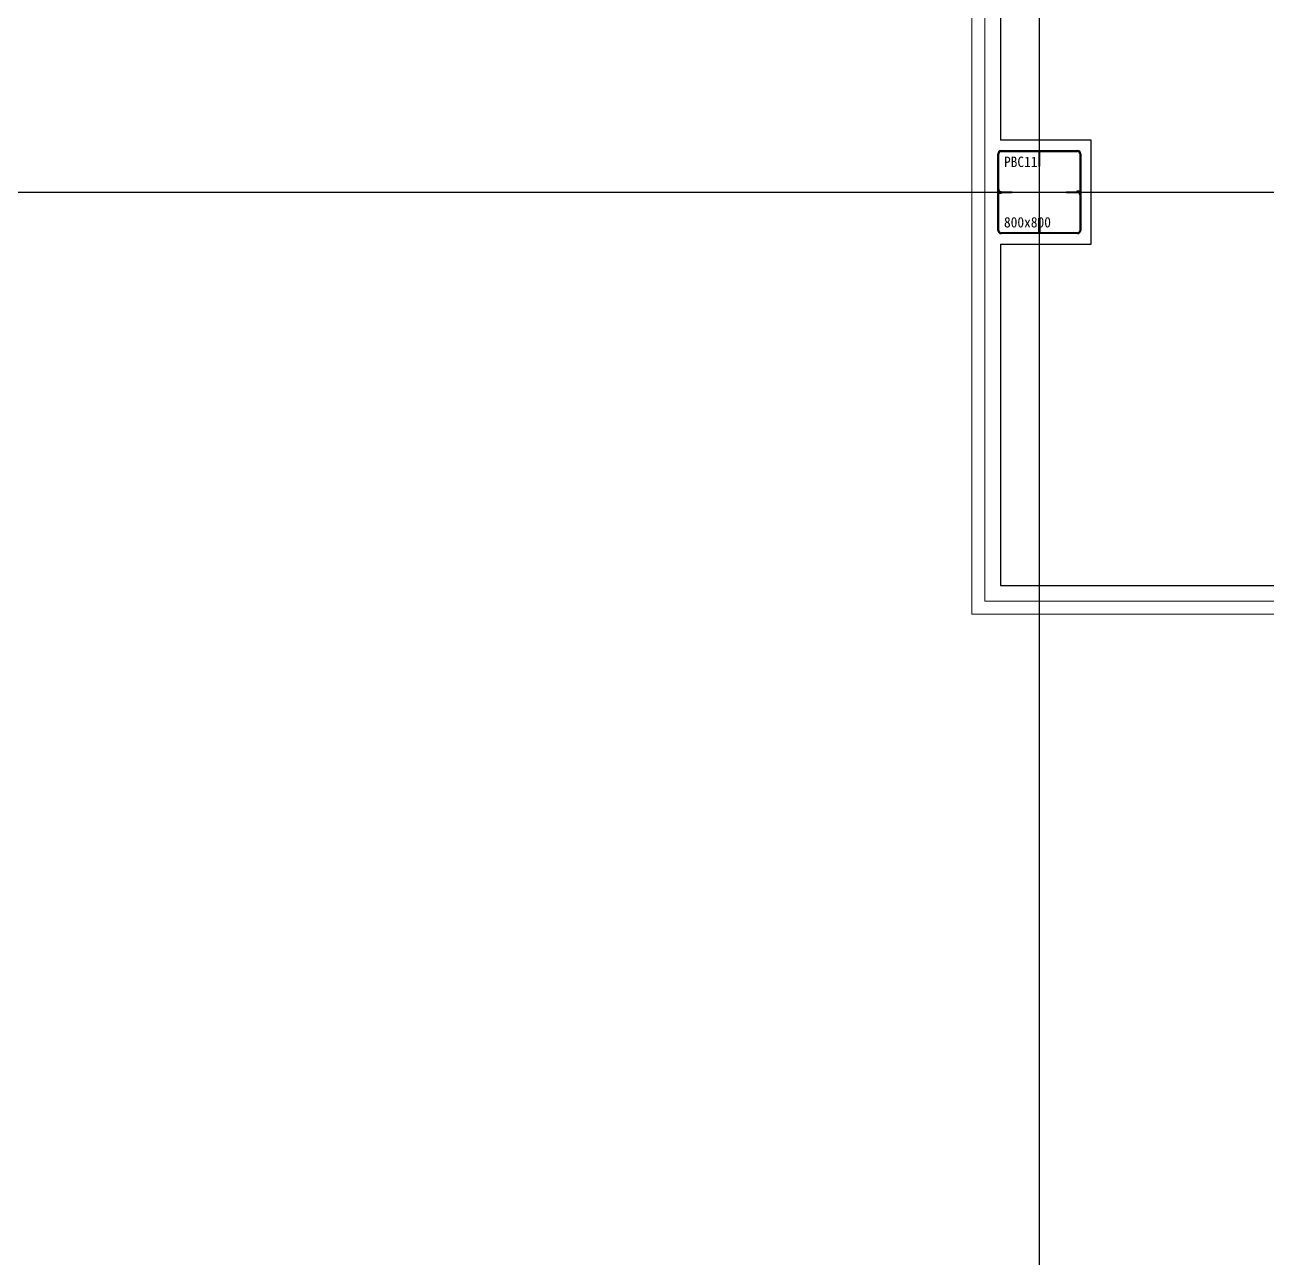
# Model space of a CAD drawing. Extents: x 152195838 to 160350639, y 364657247 to 370318102.
# Drawn here: x 157583177 to 157595142, y 365049763 to 365061643 of the extents above; entities that cross this region are included whole.
import ezdxf

# ---------------------------------------------------------------- set-up
doc = ezdxf.new("R2010")
doc.units = 0
doc.header["$MEASUREMENT"] = 0
doc.linetypes.add('DASHED', pattern=[0.75, 0.5, -0.25])
doc.layers.get('0').update_dxf_attribs({"linetype": 'CONTINUOUS'})
doc.layers.get('Defpoints').update_dxf_attribs({"linetype": 'CONTINUOUS'})
for name, color, linetype in [('-S-foundation txt', 3, 'CONTINUOUS'), ('4A.TEC 벽체 3', 4, 'CONTINUOUS'), ('4A.TEC 벽체 4', 7, 'CONTINUOUS'), ('P-BOX', 3, 'CONTINUOUS')]:
    doc.layers.add(name, color=color, linetype=linetype)
doc.layers.add('DEFPOINT', color=135, linetype='CONTINUOUS', plot=False)
doc.styles.add('돋움체', font='')
doc.styles.get('돋움체').set_extended_font_data('DotumChe')

# ---------------------------------------------------------------- blocks, each defined once
blk = doc.blocks.new('A$C111325cc')
at = {"layer": 'DEFPOINT'}
for p, q in [((149276, 244000), (149276, 0)), ((0, 163063), (324969, 163063))]:
    blk.add_line(p, q, dxfattribs=at)
blk = doc.blocks.new('PBC11(B2F~1F)')
at = {"layer": 'P-BOX'}
h = blk.add_hatch(color=3, dxfattribs=at)
h.dxf.hatch_style = 1
h.paths.add_polyline_path([(100, 527), (100, 496), (132, 496, -0.414214)])
h.paths.add_polyline_path([(900, 504), (868, 504, -0.414214), (900, 473)])
h.paths.add_polyline_path([(772, 562), (885, 562), (885, 644), (772, 644)], flags=9)
h.paths.add_polyline_path([(475, 597), (526, 597), (526, 680), (475, 680)], flags=9)
at = {"layer": 'Defpoints', "color": 1, "ltscale": 50}
for p, q in [((500, 1000), (500, 0)), ((0, 500), (1000, 500))]:
    blk.add_line(p, q, dxfattribs=at)
at = {"layer": 'P-BOX', "color": 3, "ltscale": 50}
for p, q in [((496, 891), (496, 751)), ((504, 751), (504, 891)), ((496, 751), (504, 751)), ((100, 496), (240, 496)), ((132, 504), (240, 504)), ((240, 504), (240, 496)), ((760, 504), (900, 504)), ((760, 504), (760, 496)), ((760, 496), (868, 496)), ((496, 109), (496, 249)), ((496, 249), (504, 249)), ((504, 249), (504, 109))]:
    blk.add_line(p, q, dxfattribs=at)
for points in [[(100, 132), (100, 868)], [(109, 527), (109, 868)], [(132, 900), (868, 900)], [(132, 891), (868, 891)], [(891, 868), (891, 504)], [(900, 868), (900, 132)], [(109, 132), (109, 496)], [(109, 496), (134, 496), (134, 486), (109, 486), (109, 496)], [(866, 514), (891, 514), (891, 504), (866, 504), (866, 514)], [(891, 473), (891, 132)], [(868, 109), (132, 109)], [(868, 100), (132, 100)]]:
    blk.add_lwpolyline(points, dxfattribs=at)
for centre, radius, start, end in [((132, 868), 31.5, 90, 180), ((132, 868), 22.5, 90, 180), ((868, 868), 31.5, 0, 90), ((868, 868), 22.5, 0, 90), ((132, 527), 31.5, 180, 270), ((132, 527), 22.5, 180, 270), ((868, 473), 31.5, 0, 90), ((868, 473), 22.5, 0, 90), ((132, 132), 31.5, 180, 270), ((132, 132), 22.5, 180, 270), ((868, 132), 31.5, 270, 0), ((868, 132), 22.5, 270, 0)]:
    blk.add_arc(centre, radius, start, end, dxfattribs=at)
at = {"layer": 'DEFPOINT', "style": '돋움체'}
for s, p in [('PBC11', (160, 742)), ('800x800', (160, 160))]:
    blk.add_text(s, height=100, dxfattribs=at).set_placement(p)
blk = doc.blocks.new('B2FCOL')
at = {"layer": '-S-foundation txt', "linetype": 'DASHED'}
blk.add_blockref('PBC11(B2F~1F)', (13000, 77000), dxfattribs=at)

msp = doc.modelspace()

# ---------------------------------------------------------------- linework, layer by layer
at = {"layer": '4A.TEC 벽체 3', "flags": 128}
for points in [[(157592572.0046, 365066961.8956), (157592572.0046, 365060531.8958)], [(157592572.0046, 365059531.8958), (157593447.0046, 365059531.8958), (157593447.0046, 365060531.8958), (157592572.0046, 365060531.8958)], [(157592572.0046, 365059531.8958), (157592572.0046, 365056241.8958), (157618157.0046, 365056241.8958)]]:
    msp.add_lwpolyline(points, dxfattribs=at)
at = {"layer": '4A.TEC 벽체 4', "color": 251, "lineweight": 0, "ltscale": 15}
for points in [[(157592297.0046, 365055966.8958), (157592297.0046, 365067091.897)], [(157592422.0046, 365056091.8958), (157592422.0046, 365067091.8964)], [(157592422.0046, 365056091.8958), (157619507.0046, 365056091.8958)], [(157592297.0046, 365055966.8958), (157624047.0046, 365055966.8958)]]:
    msp.add_lwpolyline(points, dxfattribs=at)

# ---------------------------------------------------------------- block references
msp.add_blockref('B2FCOL', (157579447.0046, 364982531.8958))
at = {"layer": 'DEFPOINT'}
msp.add_blockref('A$C111325cc', (157443670.7413, 364896968.7328), dxfattribs=at)

doc.saveas('drawing.dxf')
